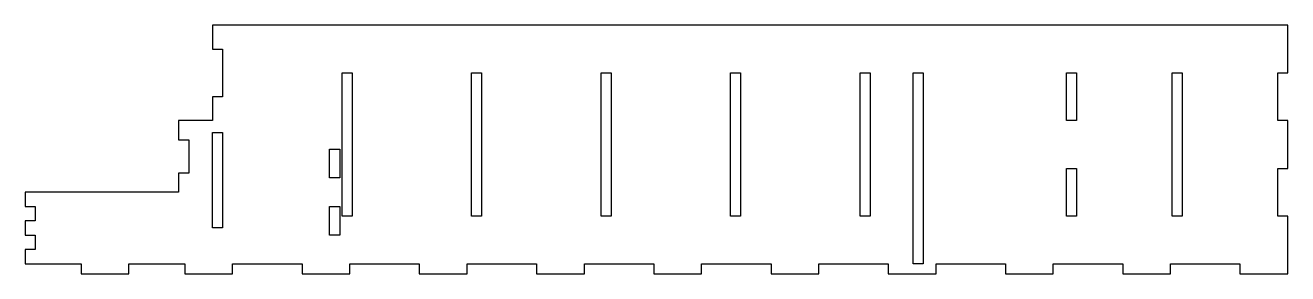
# Model space of a CAD drawing. Header units: millimetres. Extents: x -528 to 0, y -4 to 100.
import ezdxf

# ---------------------------------------------------------------- set-up
doc = ezdxf.new("R2010")
doc.units = ezdxf.units.MM
doc.layers.get('0').update_dxf_attribs({"linetype": 'CONTINUOUS'})

msp = doc.modelspace()

# ---------------------------------------------------------------- linework, layer by layer
for points in [[(-450, 70), (-450, 60), (-464.2, 60), (-464.2, 52), (-460, 52), (-460, 38), (-464.2, 38), (-464.2, 30), (-528.4, 30), (-528.4, 24), (-524.2, 24), (-524.2, 18), (-528.4, 18), (-528.4, 12), (-524.2, 12), (-524.2, 6), (-528.4, 6), (-528.4, 0), (-505, 0), (-505, -4.2), (-485, -4.2), (-485, 0), (-461.6, 0), (-461.6, -4.2), (-441.6, -4.2), (-441.6, 0), (-412.53, 0), (-412.53, -4.2), (-392.53, -4.2), (-392.53, 0), (-363.47, 0), (-363.47, -4.2), (-343.47, -4.2), (-343.47, 0), (-314.4, 0), (-314.4, -4.2), (-294.4, -4.2), (-294.4, 0), (-265.33, 0), (-265.33, -4.2), (-245.33, -4.2), (-245.33, 0), (-216.27, 0), (-216.27, -4.2), (-196.27, -4.2), (-196.27, 0), (-167.2, 0), (-167.2, -4.2), (-147.2, -4.2), (-147.2, 0), (-118.13, 0), (-118.13, -4.2), (-98.13, -4.2), (-98.13, 0), (-69.07, 0), (-69.07, -4.2), (-49.07, -4.2), (-49.07, 0), (-20, 0), (-20, -4.2), (0, -4.2), (0, 20), (-4.2, 20), (-4.2, 40), (0, 40), (0, 60), (-4.2, 60), (-4.2, 80), (0, 80), (0, 100), (-450, 100), (-450, 90), (-445.8, 90), (-445.8, 70)], [(-395.8, 80), (-391.6, 80), (-391.6, 20), (-395.8, 20)], [(-341.6, 80), (-337.4, 80), (-337.4, 20), (-341.6, 20)], [(-287.4, 80), (-283.2, 80), (-283.2, 20), (-287.4, 20)], [(-233.2, 80), (-229, 80), (-229, 20), (-233.2, 20)], [(-179, 20), (-179, 80), (-174.8, 80), (-174.8, 20)], [(-156.8, 80), (-152.6, 80), (-152.6, 0), (-156.8, 0)], [(-88.4, 80), (-88.4, 60), (-92.6, 60), (-92.6, 80)], [(-44.2, 80), (-44.2, 20), (-48.4, 20), (-48.4, 80)], [(-445.8, 55), (-445.8, 15), (-450, 15), (-450, 55)], [(-396.8, 48), (-396.8, 36), (-401, 36), (-401, 48)], [(-92.6, 20), (-92.6, 40), (-88.4, 40), (-88.4, 20)], [(-396.8, 24), (-396.8, 12), (-401, 12), (-401, 24)]]:
    msp.add_lwpolyline(points, close=True)

doc.saveas('drawing.dxf')
